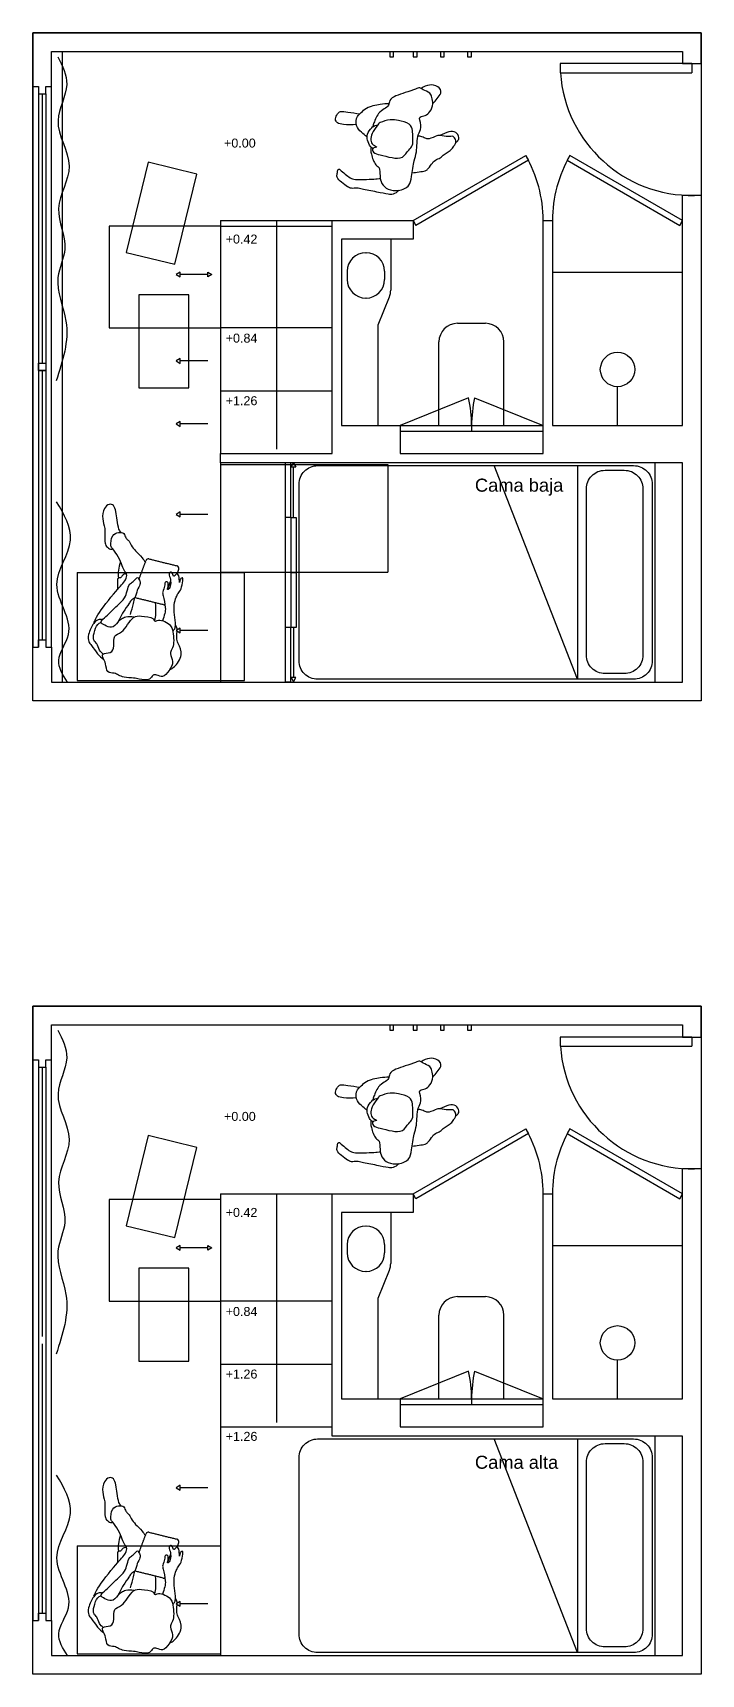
# Model space of a CAD drawing. Header units: millimetres. Extents: x 2.7 to 51.7, y -12.6 to 38.4.
# Drawn here: x 41 to 44.65, y 2.37 to 11.34 of the extents above; entities that cross this region are included whole.
import ezdxf

# ---------------------------------------------------------------- set-up
doc = ezdxf.new("R2010")
doc.units = ezdxf.units.MM
for name, color, linetype in [('discontinua', 2, 'Continuous'), ('fina', 6, 'Continuous'), ('mobiliario', 5, 'Continuous'), ('muro', 7, 'Continuous'), ('puerta', 9, 'Continuous'), ('ventanas', 6, 'Continuous')]:
    doc.layers.add(name, color=color, linetype=linetype)
doc.layers.add('outline', color=3, linetype='Continuous', true_color=0x00ff00)
doc.styles.get("Standard").update_dxf_attribs({"font": 'arial.ttf'})

# ---------------------------------------------------------------- blocks, each defined once
blk = doc.blocks.new('pa37-20')
for points, knots in [([(5.4613, 2.6905), (5.4588, 2.6953), (5.4516, 2.704), (5.4351, 2.7147), (5.3863, 2.6929), (5.4028, 2.6441), (5.4159, 2.6095)], [0, 0, 0, 0, 0.530977, 1.103494, 1.806114, 3.266375, 3.266375, 3.266375, 3.266375]), ([(5.6038, 2.4445), (5.6033, 2.4569), (5.6015, 2.4801), (5.6, 2.5156), (5.5929, 2.5298), (5.5654, 2.5514), (5.5438, 2.5722), (5.538, 2.6023), (5.5224, 2.618), (5.5085, 2.6399), (5.5, 2.6634), (5.4779, 2.6784), (5.4655, 2.6909), (5.4447, 2.6938), (5.4214, 2.6808), (5.429, 2.6528), (5.4151, 2.6106), (5.4142, 2.5943), (5.4319, 2.5496), (5.4267, 2.534), (5.4139, 2.5124), (5.4101, 2.4985), (5.4084, 2.4913)], [0, 0, 0, 0, 0.854579, 1.670151, 2.218566, 3.032579, 3.810731, 4.561342, 5.214624, 5.923293, 6.622359, 7.333103, 7.916022, 8.537638, 9.18843, 9.910711, 10.826152, 11.42532, 12.365247, 12.933904, 13.619726, 14.279259, 14.279259, 14.279259, 14.279259]), ([(5.2411, 2.5857), (5.2328, 2.5945), (5.2148, 2.6106), (5.1805, 2.6444), (5.1308, 2.6052), (5.1386, 2.559), (5.1552, 2.529)], [0, 0, 0, 0, 0.844854, 1.823434, 3.550266, 7.811419, 7.811419, 7.811419, 7.811419]), ([(5.4471, 2.2342), (5.4601, 2.2323), (5.4847, 2.23), (5.5483, 2.249), (5.5603, 2.2741), (5.6071, 2.2694), (5.6489, 2.2737), (5.6862, 2.3055), (5.6964, 2.3607), (5.6853, 2.3968), (5.6717, 2.4261), (5.623, 2.4413), (5.5365, 2.4585), (5.4974, 2.4802), (5.3982, 2.4857), (5.3711, 2.5191), (5.3159, 2.5051), (5.306, 2.5107), (5.3034, 2.5416), (5.2853, 2.5682), (5.244, 2.5907), (5.2084, 2.5815), (5.1814, 2.5773), (5.1645, 2.5385), (5.1476, 2.522), (5.1575, 2.4976), (5.171, 2.4405), (5.182, 2.3926), (5.2017, 2.3502), (5.2343, 2.3515), (5.2495, 2.3209), (5.2665, 2.2867), (5.3247, 2.2573), (5.3351, 2.2544), (5.3403, 2.2529)], [0, 0, 0, 0, 0.878526, 1.983052, 2.668594, 3.576977, 4.494325, 5.436724, 6.464139, 7.322043, 8.068914, 9.053336, 10.359008, 11.34251, 12.68815, 13.591117, 14.579165, 14.991942, 15.73124, 16.535933, 17.467738, 18.302186, 19.006563, 19.892178, 20.538354, 21.205905, 22.282822, 23.306498, 24.204985, 24.928319, 25.693581, 26.584189, 27.685053, 28.25357, 28.25357, 28.25357, 28.25357]), ([(5.4581, 2.4567), (5.4672, 2.4522), (5.4786, 2.4333), (5.5258, 2.4025), (5.5152, 2.3414), (5.4942, 2.2827), (5.4822, 2.2448), (5.4505, 2.2371), (5.4531, 2.278), (5.4384, 2.2409), (5.4093, 2.2347), (5.3752, 2.2436), (5.3357, 2.2773), (5.3176, 2.2925), (5.3073, 2.3528), (5.3161, 2.3918), (5.3357, 2.4554), (5.3768, 2.4663), (5.4153, 2.4624), (5.4474, 2.462), (5.4581, 2.4567)], [0, 0, 0, 0, 0.78266, 1.773931, 2.824667, 3.959509, 4.827453, 5.461026, 6.103744, 6.763895, 7.518243, 8.350507, 9.343331, 10.03084, 11.076566, 12.012515, 13.10656, 13.962921, 14.8517, 15.761392, 15.761392, 15.761392, 15.761392]), ([(5.3912, 2.2178), (5.3831, 2.2077), (5.3641, 2.1903), (5.3284, 2.1588), (5.2752, 2.1707), (5.2597, 2.1987), (5.2304, 2.2258), (5.2204, 2.3041), (5.2208, 2.3344), (5.222, 2.3502)], [0, 0, 0, 0, 0.875052, 1.817743, 2.783656, 3.550392, 4.417452, 5.637569, 6.606274, 6.606274, 6.606274, 6.606274]), ([(5.6924, 2.365), (5.7011, 2.3562), (5.7138, 2.3324), (5.7095, 2.3039), (5.6907, 2.2473), (5.6716, 2.1694), (5.6603, 2.1441), (5.6637, 2.1113), (5.6505, 2.0916), (5.6257, 2.0615), (5.5966, 2.0363), (5.5757, 2.0418), (5.5638, 2.0445), (5.5458, 2.0515), (5.571, 2.0721), (5.5936, 2.0967), (5.6145, 2.1225), (5.6171, 2.1572), (5.6225, 2.2557), (5.6204, 2.2659), (5.6198, 2.2714)], [0, 0, 0, 0, 0.855096, 1.584154, 2.680987, 3.940833, 4.683364, 5.44585, 6.116297, 7.004064, 7.8547, 8.462276, 8.977049, 9.465855, 10.157779, 11.013903, 11.78012, 12.640313, 14.013981, 14.58357, 14.58357, 14.58357, 14.58357]), ([(5.456, 2.2445), (5.4524, 2.2395), (5.4445, 2.229), (5.4094, 2.218), (5.377, 2.2158), (5.3427, 2.2451), (5.334, 2.2657), (5.3319, 2.276), (5.3315, 2.2809)], [0, 0, 0, 0, 0.601406, 1.431512, 2.229771, 3.14172, 3.801676, 4.338576, 4.338576, 4.338576, 4.338576]), ([(5.3198, 2.1655), (5.322, 2.1429), (5.3157, 2.0991), (5.3071, 2.0634), (5.2809, 2.052), (5.2546, 2.0688), (5.2395, 2.0862), (5.2516, 2.1277), (5.2591, 2.1678), (5.2651, 2.1886)], [0, 0, 0, 0, 1.158068, 1.981066, 2.652577, 3.409081, 4.041501, 4.922935, 6.052784, 6.052784, 6.052784, 6.052784])]:
    blk.add_open_spline(points, degree=3, knots=knots)
blk = doc.blocks.new('pa16-12')
blk.add_lwpolyline([(3.3384, 2.1274), (3.3437, 2.1755)])
for centre, start, end in [((3.3461, 2.2491), 90.39725, 138.80109), ((3.5019, 2.2502), 87.49589, 90.39725), ((3.3243, 2.0538), 173.63241, 270.39725), ((3.4801, 2.0549), 270.39725, 353.63241)]:
    blk.add_arc(centre, 0.0129, start, end)
for points, knots in [([(3.2848, 2.6373), (3.2746, 2.638), (3.2478, 2.6462), (3.2253, 2.5959), (3.2111, 2.5448), (3.2493, 2.5105), (3.2388, 2.4824), (3.2374, 2.4442), (3.2551, 2.4011), (3.2685, 2.3543), (3.3504, 2.3395), (3.3659, 2.3646), (3.3798, 2.339), (3.4453, 2.3509), (3.4909, 2.3581), (3.5161, 2.4673), (3.5684, 2.4849), (3.542, 2.5421), (3.5498, 2.5871), (3.6024, 2.5937), (3.5869, 2.6242), (3.5641, 2.6437), (3.5512, 2.6947), (3.5083, 2.6811), (3.4839, 2.6889), (3.4532, 2.6952), (3.4002, 2.6821), (3.374, 2.6821), (3.3114, 2.6773), (3.308, 2.6397), (3.2928, 2.6368), (3.2848, 2.6373)], [0, 0, 0, 0, 0.405712, 0.906361, 1.423809, 1.895931, 2.264501, 2.70468, 3.195372, 3.684626, 4.298346, 4.611806, 4.9179, 5.485852, 5.963982, 6.68928, 7.161723, 7.68246, 8.140812, 8.59163, 8.931694, 9.347019, 9.820067, 10.250398, 10.613612, 11.016443, 11.536915, 11.934658, 12.467608, 12.857556, 13.180241, 13.180241, 13.180241, 13.180241]), ([(3.2257, 2.5928), (3.2173, 2.5862), (3.2007, 2.5723), (3.1714, 2.4987), (3.2126, 2.4457), (3.2315, 2.428), (3.2369, 2.3669), (3.2493, 2.3568), (3.2544, 2.3512)], [0, 0, 0, 0, 0.40726, 1.019428, 1.579499, 1.954685, 2.495401, 2.840367, 2.840367, 2.840367, 2.840367]), ([(3.6416, 2.4209), (3.6495, 2.4212), (3.6669, 2.4254), (3.6861, 2.4509), (3.699, 2.515), (3.6871, 2.5552), (3.6633, 2.5691), (3.6221, 2.6084), (3.596, 2.6207), (3.5824, 2.6267)], [0, 0, 0, 0, 0.35159, 0.747463, 1.330556, 1.778785, 2.147751, 2.68505, 3.167018, 3.167018, 3.167018, 3.167018]), ([(3.5931, 2.5997), (3.6017, 2.5953), (3.6193, 2.5862), (3.6357, 2.5512), (3.6629, 2.5442), (3.6707, 2.502), (3.6644, 2.4504), (3.6514, 2.4414), (3.646, 2.4372)], [0, 0, 0, 0, 0.38837, 0.821079, 1.173465, 1.628546, 2.142208, 2.468887, 2.468887, 2.468887, 2.468887]), ([(3.2594, 2.3866), (3.2564, 2.3818), (3.2517, 2.3701), (3.2531, 2.3498), (3.2732, 2.2982), (3.2898, 2.2503), (3.2883, 2.2048), (3.2823, 2.1836), (3.2699, 2.1557), (3.2742, 2.115), (3.2779, 2.0923), (3.2928, 2.1044), (3.2867, 2.1386), (3.2966, 2.097), (3.3148, 2.0735), (3.321, 2.0933), (3.3297, 2.1042), (3.3396, 2.0776), (3.3615, 2.0864), (3.3473, 2.1072), (3.3326, 2.1372), (3.3316, 2.1683), (3.3466, 2.1845), (3.3413, 2.1509), (3.3535, 2.1339), (3.3698, 2.143), (3.3582, 2.1631), (3.3677, 2.1963), (3.357, 2.2157), (3.3268, 2.274), (3.3249, 2.3045), (3.3253, 2.3333), (3.3277, 2.3468)], [0, 0, 0, 0, 0.298808, 0.617233, 1.149257, 1.679993, 2.153927, 2.487767, 2.880256, 3.354362, 3.643338, 3.899209, 4.217291, 4.598509, 4.95071, 5.225697, 5.437844, 5.766591, 6.03418, 6.353488, 6.785507, 7.189145, 7.422751, 7.784297, 8.091992, 8.335144, 8.655038, 9.063387, 9.40722, 9.980878, 10.393174, 10.855442, 10.855442, 10.855442, 10.855442]), ([(3.4807, 2.3665), (3.4952, 2.3663), (3.5243, 2.3739), (3.5439, 2.3927), (3.5544, 2.4059), (3.5586, 2.4129)], [0, 0, 0, 0, 0.475729, 0.848527, 1.205217, 1.205217, 1.205217, 1.205217]), ([(3.646, 2.4372), (3.6434, 2.4425), (3.6208, 2.4474), (3.5808, 2.4567), (3.554, 2.4116), (3.5477, 2.354), (3.5237, 2.3046), (3.5207, 2.2823), (3.4958, 2.2641), (3.503, 2.2208), (3.4904, 2.1893), (3.4968, 2.1691), (3.5061, 2.1622), (3.5165, 2.1451), (3.5301, 2.1847), (3.5512, 2.1964), (3.5507, 2.2391), (3.5525, 2.2807), (3.5834, 2.3259), (3.6309, 2.4049), (3.6488, 2.4314), (3.646, 2.4372)], [0, 0, 0, 0, 0.363536, 0.807719, 1.286708, 1.852209, 2.37979, 2.710809, 3.077918, 3.54147, 3.962886, 4.272159, 4.525853, 4.767508, 5.172625, 5.528893, 5.976262, 6.437195, 6.972244, 7.684082, 8.0839, 8.0839, 8.0839, 8.0839]), ([(3.6816, 2.4491), (3.6792, 2.4334), (3.677, 2.4017), (3.6116, 2.2536), (3.5721, 2.1877), (3.5723, 2.1509), (3.5903, 2.1399), (3.6109, 2.112), (3.6402, 2.0721), (3.6838, 2.0363), (3.6981, 2.0269), (3.7085, 1.9647), (3.6751, 1.9426), (3.6414, 1.9373), (3.6307, 1.9661), (3.6108, 1.9705), (3.5911, 1.9959), (3.5599, 2.02), (3.5245, 2.038), (3.5019, 2.0574), (3.4942, 2.0648)], [0, 0, 0, 0, 0.498322, 1.411264, 2.060798, 2.449287, 2.758784, 3.174712, 3.700665, 4.230435, 4.530183, 5.0629, 5.499299, 5.88564, 6.246765, 6.556855, 6.95539, 7.408295, 7.917027, 8.193407, 8.193407, 8.193407, 8.193407]), ([(3.3685, 2.357), (3.3685, 2.3435), (3.3692, 2.3208), (3.3803, 2.281), (3.3878, 2.2623)], [0, 0, 0, 0, 0.4593168, 0.9213239, 0.9213239, 0.9213239, 0.9213239]), ([(3.5033, 2.3565), (3.5023, 2.3361), (3.5017, 2.2952), (3.5021, 2.2737), (3.5024, 2.2629)], [0, 0, 0, 0, 0.5647922, 0.97475, 0.97475, 0.97475, 0.97475]), ([(3.5778, 2.1494), (3.5848, 2.1525), (3.5986, 2.1606), (3.6011, 2.1813), (3.6186, 2.1786), (3.614, 2.2038), (3.6112, 2.2103), (3.6029, 2.2423)], [0, 0, 0, 0, 0.345993, 0.644075, 0.881336, 1.204703, 1.458759, 1.458759, 1.458759, 1.458759]), ([(3.6241, 2.0945), (3.6262, 2.1102), (3.6262, 2.1424), (3.6191, 2.1694), (3.6142, 2.1823)], [0, 0, 0, 0, 0.4976407, 0.9618611, 0.9618611, 0.9618611, 0.9618611]), ([(3.6605, 1.9412), (3.6663, 1.9368), (3.6791, 1.9276), (3.6964, 1.8806), (3.7144, 1.841), (3.7325, 1.807), (3.7637, 1.8068), (3.7838, 1.8381), (3.7789, 1.8974), (3.7466, 1.9387), (3.7348, 2.0098), (3.722, 2.0344), (3.693, 2.044), (3.6858, 2.0396), (3.6825, 2.0379)], [0, 0, 0, 0, 0.337007, 0.83789, 1.332249, 1.758132, 2.112346, 2.524177, 3.062632, 3.595305, 4.197566, 4.572878, 4.94399, 5.186122, 5.186122, 5.186122, 5.186122])]:
    blk.add_open_spline(points, degree=3, knots=knots)
for points in [[(3.3461, 2.262), (3.424, 2.2626), (3.5018, 2.2631)], [(3.5051, 2.1621), (3.499, 2.1078), (3.4929, 2.0534)], [(3.3115, 2.0552), (3.313, 2.0682), (3.3144, 2.0811)], [(3.4802, 2.042), (3.4023, 2.0414), (3.3244, 2.0409)]]:
    blk.add_open_spline(points, degree=2)

msp = doc.modelspace()

# ---------------------------------------------------------------- linework, layer by layer
at = {"layer": 'discontinua', "ltscale": 0.001}
for p, q in [((41.1625, 11.2412), (41.1625, 7.7942)), ((42.0285, 10.3171), (42.0285, 9.0448)), ((42.0285, 10.3171), (42.6376, 10.3171)), ((42.333, 10.3171), (42.333, 9.0671)), ((42.0285, 10.2867), (41.4194, 10.2867)), ((41.4194, 10.2867), (41.4194, 9.7305)), ((42.0285, 10.2867), (42.6376, 10.2867)), ((41.808, 10.0353), (41.7857, 10.0221)), ((41.7857, 10.0221), (41.808, 10.0092)), ((41.808, 10.0221), (41.808, 10.0353)), ((41.958, 10.0221), (41.808, 10.0221)), ((41.808, 10.0092), (41.808, 10.0221)), ((41.958, 10.0221), (41.958, 10.0353)), ((41.958, 10.0353), (41.9803, 10.0221)), ((41.9803, 10.0221), (41.958, 10.0092)), ((41.958, 10.0092), (41.958, 10.0221)), ((41.4194, 9.7305), (42.0285, 9.7305)), ((42.6376, 9.7305), (42.0285, 9.7305)), ((41.808, 9.5628), (41.7857, 9.5496)), ((41.7857, 9.5496), (41.808, 9.5367)), ((41.808, 9.5496), (41.808, 9.5628)), ((41.958, 9.5496), (41.808, 9.5496)), ((41.808, 9.5367), (41.808, 9.5496)), ((42.6376, 9.3853), (42.0285, 9.3853)), ((41.808, 9.2185), (41.7857, 9.2053)), ((41.7857, 9.2053), (41.808, 9.1925)), ((41.808, 9.2053), (41.808, 9.2185)), ((41.958, 9.2053), (41.808, 9.2053)), ((41.808, 9.1925), (41.808, 9.2053)), ((42.0285, 8.994), (42.0285, 7.7942)), ((42.0285, 8.9848), (42.9421, 8.9848)), ((42.9421, 8.9848), (42.9421, 8.3951)), ((41.808, 8.7246), (41.7857, 8.7114)), ((41.7857, 8.7114), (41.808, 8.6985)), ((41.808, 8.7114), (41.808, 8.7246)), ((41.958, 8.7114), (41.808, 8.7114)), ((41.808, 8.6985), (41.808, 8.7114)), ((41.2449, 8.3931), (42.1586, 8.3931)), ((41.2449, 8.3931), (41.2449, 7.8034)), ((42.0285, 8.3951), (42.9421, 8.3951)), ((42.1586, 7.8034), (42.1586, 8.3931)), ((41.808, 8.0901), (41.7857, 8.0769)), ((41.7857, 8.0769), (41.808, 8.064)), ((41.808, 8.0769), (41.808, 8.0901)), ((41.958, 8.0769), (41.808, 8.0769)), ((41.808, 8.064), (41.808, 8.0769)), ((41.2449, 7.8034), (42.1586, 7.8034)), ((42.0285, 4.9683), (41.4194, 4.9683)), ((41.4194, 4.9683), (41.4194, 4.4121)), ((41.808, 4.7169), (41.7857, 4.7037)), ((41.7857, 4.7037), (41.808, 4.6909)), ((41.808, 4.7037), (41.808, 4.7169)), ((41.958, 4.7037), (41.808, 4.7037)), ((41.808, 4.6909), (41.808, 4.7037)), ((41.958, 4.7037), (41.958, 4.7169)), ((41.958, 4.7169), (41.9803, 4.7037)), ((41.9803, 4.7037), (41.958, 4.6909)), ((41.958, 4.6909), (41.958, 4.7037)), ((41.4194, 4.4121), (42.0285, 4.4121)), ((41.808, 3.4062), (41.7857, 3.393)), ((41.7857, 3.393), (41.808, 3.3802)), ((41.808, 3.393), (41.808, 3.4062)), ((41.958, 3.393), (41.808, 3.393)), ((41.808, 3.3802), (41.808, 3.393)), ((41.808, 2.7717), (41.7857, 2.7585)), ((41.7857, 2.7585), (41.808, 2.7457)), ((41.808, 2.7585), (41.808, 2.7717)), ((41.958, 2.7585), (41.808, 2.7585)), ((41.808, 2.7457), (41.808, 2.7585))]:
    msp.add_line(p, q, dxfattribs=at)
at = {"layer": 'discontinua', "ltscale": 0.01}
for p, q in [((43.383, 9.3488), (43.0085, 9.1971)), ((43.4158, 9.3488), (43.7902, 9.1971)), ((43.383, 4.0304), (43.0085, 3.8787)), ((43.4158, 4.0304), (43.7902, 3.8787))]:
    msp.add_line(p, q, dxfattribs=at)
at = {"layer": 'discontinua', "ltscale": 0.001}
for points in [[(41.8987, 10.5711), (41.6325, 10.6362), (41.512, 10.1431), (41.7782, 10.0781), (41.8987, 10.5711)], [(41.8554, 9.9107), (41.5813, 9.9107), (41.5813, 9.4031), (41.8554, 9.4031), (41.8554, 9.9107)], [(41.8987, 5.2528), (41.6325, 5.3179), (41.512, 4.8248), (41.7782, 4.7597), (41.8987, 5.2528)], [(41.8554, 4.5924), (41.5813, 4.5924), (41.5813, 4.0848), (41.8554, 4.0848), (41.8554, 4.5924)]]:
    msp.add_lwpolyline(points, dxfattribs=at)
at = {"layer": 'discontinua', "ltscale": 0.01}
for centre, radius, start, end in [((44.6024, 11.1742), 0.7198, 184.04396, 271.1786), ((43.0796, 10.3171), 0.7106, 0, 30), ((44.5516, 10.3171), 0.7106, 150, 180), ((42.6888, 9.1971), 0.7106, 0, 12.32357), ((44.11, 9.1971), 0.7106, 167.67643, 180), ((44.6024, 5.8558), 0.7198, 184.04396, 271.1786), ((43.0796, 4.9987), 0.7106, 0, 30), ((44.5516, 4.9987), 0.7106, 150, 180), ((42.6888, 3.8787), 0.7106, 0, 12.32357), ((44.11, 3.8787), 0.7106, 167.67643, 180)]:
    msp.add_arc(centre, radius, start, end, dxfattribs=at)
at = {"layer": 'fina'}
for points in [[(41.1397, 11.2118), (41.1882, 11.0612), (41.1406, 10.8635), (41.2013, 10.6138), (41.1438, 10.3819), (41.1777, 10.1624), (41.14, 10.006), (41.1841, 9.7667), (41.131, 9.4415)], [(41.1929, 7.7942), (41.1442, 7.9135), (41.1977, 8.055), (41.1348, 8.3281), (41.2093, 8.5713), (41.1327, 8.7808)]]:
    msp.add_spline(points, degree=3, dxfattribs=at)
at = {"layer": 'mobiliario'}
for p, q in [((42.9531, 11.2412), (42.9531, 11.2107)), ((42.9531, 11.2107), (42.9734, 11.2107)), ((42.9734, 11.2107), (42.9734, 11.2412)), ((43.0811, 11.2412), (43.0811, 11.2107)), ((43.0811, 11.2107), (43.1014, 11.2107)), ((43.1014, 11.2107), (43.1014, 11.2412)), ((43.2294, 11.2412), (43.2294, 11.2107)), ((43.2294, 11.2107), (43.2497, 11.2107)), ((43.2497, 11.2107), (43.2497, 11.2412)), ((43.3778, 11.2412), (43.3778, 11.2107)), ((43.3778, 11.2107), (43.3981, 11.2107)), ((43.3981, 11.2107), (43.3981, 11.2412)), ((42.8213, 10.1412), (42.823, 10.1412)), ((42.9578, 10.2156), (42.9578, 9.9373)), ((42.7197, 10.0397), (42.7197, 9.9947)), ((42.9245, 10.0397), (42.9245, 9.9947)), ((44.5516, 10.0329), (43.841, 10.0329)), ((42.823, 9.8932), (42.8213, 9.8932)), ((42.9501, 9.8987), (42.8867, 9.7446)), ((42.8867, 9.7446), (42.8867, 9.1971)), ((43.3222, 9.7554), (43.4745, 9.7554)), ((43.2207, 9.1971), (43.2207, 9.6539)), ((43.576, 9.1971), (43.576, 9.6539)), ((44.1963, 9.1971), (44.1963, 9.4092)), ((43.0085, 9.1971), (43.7902, 9.1971)), ((43.0085, 9.1666), (43.7902, 9.1666)), ((43.3994, 9.1971), (43.3994, 9.1666)), ((42.3808, 8.994), (42.3808, 7.7942)), ((42.4141, 8.9687), (42.4273, 8.991)), ((42.4273, 8.9687), (42.4141, 8.9687)), ((42.4273, 8.991), (42.4401, 8.9687)), ((42.4273, 8.6926), (42.4273, 8.9687)), ((42.4401, 8.9687), (42.4273, 8.9687)), ((43.9786, 7.8104), (43.5228, 8.9779)), ((43.9786, 8.9779), (43.9786, 7.8104)), ((44.3993, 8.994), (44.3993, 7.7942)), ((42.4273, 8.0957), (42.4273, 7.8195)), ((42.4273, 7.8195), (42.4141, 7.8195)), ((42.4141, 7.8195), (42.4273, 7.7972)), ((42.4273, 7.7972), (42.4401, 7.8195)), ((42.4401, 7.8195), (42.4273, 7.8195)), ((42.9531, 5.9228), (42.9531, 5.8923)), ((42.9734, 5.8923), (42.9734, 5.9228)), ((43.0811, 5.9228), (43.0811, 5.8923)), ((43.1014, 5.8923), (43.1014, 5.9228)), ((43.2294, 5.9228), (43.2294, 5.8923)), ((43.2497, 5.8923), (43.2497, 5.9228)), ((43.3778, 5.9228), (43.3778, 5.8923)), ((43.3981, 5.8923), (43.3981, 5.9228)), ((42.9531, 5.8923), (42.9734, 5.8923)), ((43.0811, 5.8923), (43.1014, 5.8923)), ((43.2294, 5.8923), (43.2497, 5.8923)), ((43.3778, 5.8923), (43.3981, 5.8923)), ((42.0285, 4.9987), (42.6376, 4.9987)), ((42.0285, 4.9987), (42.0285, 2.4758)), ((42.333, 4.9987), (42.333, 3.7487)), ((42.9578, 4.8972), (42.9578, 4.6189)), ((42.7197, 4.7214), (42.7197, 4.6763)), ((42.9245, 4.7214), (42.9245, 4.6763)), ((44.5516, 4.7145), (43.841, 4.7145)), ((42.823, 4.5748), (42.8213, 4.5748)), ((42.9501, 4.5803), (42.8867, 4.4262)), ((42.6376, 4.4121), (42.0285, 4.4121)), ((42.8867, 4.4262), (42.8867, 3.8787)), ((43.3222, 4.4371), (43.4745, 4.4371)), ((43.2207, 3.8787), (43.2207, 4.3356)), ((43.576, 3.8787), (43.576, 4.3356)), ((42.6376, 4.0669), (42.0285, 4.0669)), ((44.1963, 3.8787), (44.1963, 4.0908)), ((43.0085, 3.8787), (43.7902, 3.8787)), ((43.3994, 3.8787), (43.3994, 3.8483)), ((43.0085, 3.8483), (43.7902, 3.8483)), ((42.0285, 3.7264), (42.6376, 3.7264)), ((43.9786, 2.492), (43.5228, 3.6595)), ((43.9786, 3.6595), (43.9786, 2.492)), ((44.3993, 3.6757), (44.3993, 2.4758)), ((41.2449, 3.0747), (42.0285, 3.0747)), ((41.2449, 3.0747), (41.2449, 2.4851))]:
    msp.add_line(p, q, dxfattribs=at)
for points in [[(42.3808, 8.9925), (42.3808, 8.6956), (42.4113, 8.6956), (42.4113, 8.9925)], [(42.4121, 8.6926), (42.4121, 8.3956), (42.4425, 8.3956), (42.4425, 8.6926)], [(42.4121, 8.3926), (42.4121, 8.0957), (42.4425, 8.0957), (42.4425, 8.3926)], [(42.3808, 8.0926), (42.3808, 7.7957), (42.4113, 7.7957), (42.4113, 8.0926)]]:
    msp.add_lwpolyline(points, close=True, dxfattribs=at)
for points in [[(42.5587, 8.9779), (44.2845, 8.9779, -0.414214), (44.386, 8.8763), (44.386, 7.9119, -0.414214), (44.2845, 7.8104), (42.5587, 7.8104, -0.414214), (42.4572, 7.9119), (42.4572, 8.8763, -0.414214)], [(44.1281, 8.9526), (44.2334, 8.9526, -0.414214), (44.3349, 8.8511), (44.3349, 7.9427, -0.414214), (44.2334, 7.8412), (44.1281, 7.8412, -0.414214), (44.0266, 7.9427), (44.0266, 8.8511, -0.414214)], [(42.5587, 3.6595), (44.2845, 3.6595, -0.414214), (44.386, 3.558), (44.386, 2.5935, -0.414214), (44.2845, 2.492), (42.5587, 2.492, -0.414214), (42.4572, 2.5935), (42.4572, 3.558, -0.414214)], [(44.1281, 3.6342), (44.2334, 3.6342, -0.414214), (44.3349, 3.5327), (44.3349, 2.6244, -0.414214), (44.2334, 2.5229), (44.1281, 2.5229, -0.414214), (44.0266, 2.6244), (44.0266, 3.5327, -0.414214)]]:
    msp.add_lwpolyline(points, format="xyb", close=True, dxfattribs=at)
for centre in [(44.1963, 9.5031), (44.1963, 4.1847)]:
    msp.add_circle(centre, 0.0939, dxfattribs=at)
for centre, start, end in [((42.8213, 10.0397), 90, 180), ((42.823, 10.0397), 0, 90), ((42.8213, 9.9947), 180, 270), ((42.823, 9.9947), 270, 0), ((42.8563, 9.9373), 337.62355, 0), ((43.3222, 9.6539), 90, 180), ((43.4745, 9.6539), 0, 90), ((42.8213, 4.7214), 90, 180), ((42.823, 4.7214), 0, 90), ((42.8213, 4.6763), 180, 270), ((42.823, 4.6763), 270, 0), ((42.8563, 4.6189), 337.62355, 0), ((43.3222, 4.3356), 90, 180), ((43.4745, 4.3356), 0, 90)]:
    msp.add_arc(centre, 0.1015, start, end, dxfattribs=at)
for points in [[(41.1397, 5.8934), (41.1882, 5.7428), (41.1406, 5.5451), (41.2013, 5.2954), (41.1438, 5.0635), (41.1777, 4.8441), (41.14, 4.6876), (41.1841, 4.4484), (41.131, 4.1232)], [(41.1929, 2.4758), (41.1442, 2.5951), (41.1977, 2.7367), (41.1348, 3.0097), (41.2093, 3.2529), (41.1327, 3.4624)]]:
    msp.add_spline(points, degree=3, dxfattribs=at)
at = {"layer": 'muro'}
for p, q in [((44.5516, 10.1908), (44.5516, 10.322)), ((42.0285, 4.9987), (42.0285, 3.7264)), ((44.5516, 4.8724), (44.5516, 5.0036))]:
    msp.add_line(p, q, dxfattribs=at)
at = {"layer": 'muro', "ltscale": 0.001}
msp.add_line((41.2449, 2.4851), (42.0285, 2.4851), dxfattribs=at)
at = {"layer": 'muro'}
for points in [[(41.1047, 11.0495), (41.1047, 11.2412), (44.5516, 11.2412), (44.5516, 11.1742), (44.6531, 11.1742), (44.6531, 11.3427), (44.4501, 11.3427), (41.2062, 11.3427), (41.0031, 11.3427), (41.0031, 11.0495), (41.0336, 11.0495), (41.0336, 11.0089), (41.0742, 11.0089), (41.0742, 11.0495)], [(44.6531, 7.8957), (44.6531, 7.6927), (44.4501, 7.6927), (41.2062, 7.6927), (41.0031, 7.6927), (41.0031, 7.9858), (41.0336, 7.9858), (41.0336, 8.0264), (41.0742, 8.0264), (41.0742, 7.9858), (41.1047, 7.9858), (41.1047, 7.7942), (44.5516, 7.7942), (44.5516, 8.994), (42.0285, 8.994), (42.0285, 9.0448), (42.6376, 9.0448), (42.6376, 10.3171), (43.0796, 10.3171), (43.0796, 10.2156), (42.6883, 10.2156), (42.6883, 9.1971), (43.0085, 9.1971), (43.0085, 9.0448), (43.7902, 9.0448), (43.7902, 10.2156), (43.7902, 10.3171), (43.841, 10.3171), (43.841, 9.1971), (44.5516, 9.1971), (44.5516, 10.4549), (44.6531, 10.4549)], [(41.1047, 5.7312), (41.1047, 5.9228), (44.5516, 5.9228), (44.5516, 5.8558), (44.6531, 5.8558), (44.6531, 6.0243), (44.4501, 6.0243), (41.2062, 6.0243), (41.0031, 6.0243), (41.0031, 5.7312), (41.0336, 5.7312), (41.0336, 5.6906), (41.0742, 5.6906), (41.0742, 5.7312)]]:
    msp.add_lwpolyline(points, close=True, dxfattribs=at)
at = {"layer": 'muro', "transparency": 33554687}
msp.add_lwpolyline([(41.2062, 2.3743), (41.0031, 2.3743), (41.0031, 2.6675), (41.0336, 2.6675), (41.0336, 2.7081), (41.0742, 2.7081), (41.0742, 2.6675), (41.1047, 2.6675), (41.1047, 2.4758), (44.5516, 2.4758), (44.5516, 3.6757), (42.6376, 3.6757), (42.6376, 4.9987), (43.0796, 4.9987), (43.0796, 4.8972), (42.6883, 4.8972), (42.6883, 3.8787), (43.0085, 3.8787), (43.0085, 3.7264), (43.7902, 3.7264), (43.7902, 4.8972), (43.7902, 4.9987), (43.841, 4.9987), (43.841, 3.8787), (44.5516, 3.8787), (44.5516, 5.1366), (44.6531, 5.1366), (44.6531, 2.5774), (44.6531, 2.3743), (44.4501, 2.3743)], close=True, dxfattribs=at)
at = {"layer": 'outline'}
for points in [[(41.0031, 11.3427), (44.6531, 11.3427), (44.6531, 7.6927), (41.0031, 7.6927)], [(41.0031, 6.0243), (44.6531, 6.0243), (44.6531, 2.3743), (41.0031, 2.3743)]]:
    msp.add_lwpolyline(points, close=True, dxfattribs=at)
at = {"layer": 'puerta'}
for p, q in [((44.6024, 11.1742), (43.8826, 11.1742)), ((43.8826, 11.1742), (43.8826, 11.1234)), ((43.8826, 11.1234), (44.6024, 11.1234)), ((44.6024, 11.1742), (44.6024, 11.1234)), ((43.0796, 10.3171), (43.695, 10.6724)), ((43.695, 10.6724), (43.7103, 10.646)), ((43.9362, 10.6724), (43.921, 10.646)), ((44.5516, 10.3171), (43.9362, 10.6724)), ((43.7103, 10.646), (43.0948, 10.2907)), ((43.921, 10.646), (44.5364, 10.2907)), ((43.0796, 10.3171), (43.0948, 10.2907)), ((44.5364, 10.2907), (44.5516, 10.3171)), ((44.6024, 5.8558), (43.8826, 5.8558)), ((43.8826, 5.8558), (43.8826, 5.8051)), ((44.6024, 5.8558), (44.6024, 5.8051)), ((43.8826, 5.8051), (44.6024, 5.8051)), ((43.0796, 4.9987), (43.695, 5.3541)), ((43.7103, 5.3277), (43.0948, 4.9724)), ((43.695, 5.3541), (43.7103, 5.3277)), ((43.9362, 5.3541), (43.921, 5.3277)), ((43.921, 5.3277), (44.5364, 4.9724)), ((44.5516, 4.9987), (43.9362, 5.3541)), ((43.0948, 4.9724), (43.0796, 4.9987)), ((44.5364, 4.9724), (44.5516, 4.9987))]:
    msp.add_line(p, q, dxfattribs=at)
at = {"layer": 'ventanas'}
for p, q in [((41.0031, 11.0495), (41.0031, 7.9858)), ((41.1047, 7.9858), (41.1047, 11.0495)), ((41.0336, 11.0089), (41.0336, 7.9858)), ((41.0539, 11.0089), (41.0539, 9.538)), ((41.0742, 11.0089), (41.0742, 7.9858)), ((41.0336, 9.538), (41.0742, 9.538)), ((41.0336, 9.4974), (41.0742, 9.4974)), ((41.0539, 9.4974), (41.0539, 8.0264)), ((41.0031, 5.7312), (41.0031, 2.6675)), ((41.0336, 5.6906), (41.0336, 2.6675)), ((41.0539, 5.6906), (41.0539, 4.2196)), ((41.0742, 5.6906), (41.0742, 2.6675)), ((41.1047, 2.6675), (41.1047, 5.7312)), ((41.0539, 4.179), (41.0539, 2.7081))]:
    msp.add_line(p, q, dxfattribs=at)
msp.add_lwpolyline([(41.0336, 9.538), (41.0742, 9.538), (41.0742, 9.4974), (41.0336, 9.4974), (41.0336, 9.538)], dxfattribs=at)

# ---------------------------------------------------------------- block references
at = {"layer": 'fina', "xscale": 1.015186071090795, "yscale": 1.015186071090795, "zscale": 1.015186071090795}
for name, p, rotation in [('pa37-20', (40.1445, 16.0491), 274.606071387353), ('pa16-12', (45.5721, 9.6065), 165.7317870221481), ('pa37-20', (40.1445, 10.7307), 274.606071387353), ('pa16-12', (45.5721, 4.2881), 165.7317870221481)]:
    msp.add_blockref(name, p, dxfattribs=dict(at, rotation=rotation))

# ---------------------------------------------------------------- texts
at = {"layer": 'fina'}
for s, width, gutter_width, insert, char_height, attachment_point in [('+0.00', 0.504829, 0.2454, (42.0471, 10.7649), 0.04908, 1), ('+0.42', 0.504829, 0.2454, (42.0562, 10.2402), 0.04908, 1), ('+0.84', 0.504829, 0.2454, (42.0562, 9.699), 0.04908, 1), ('+1.26', 0.504829, 0.2454, (42.0562, 9.357), 0.04908, 1), ('Cama baja', 0.70265, 0.3572, (43.4176, 8.8139), 0.07145, 7), ('+0.00', 0.504829, 0.2454, (42.0471, 5.4465), 0.04908, 1), ('+0.42', 0.504829, 0.2454, (42.0562, 4.9218), 0.04908, 1), ('+0.84', 0.504829, 0.2454, (42.0562, 4.3806), 0.04908, 1), ('+1.26', 0.504829, 0.2454, (42.0562, 4.0387), 0.04908, 1), ('+1.26', 0.504829, 0.2454, (42.0562, 3.6982), 0.04908, 1), ('Cama alta', 0.70265, 0.3572, (43.4176, 3.4955), 0.07145, 7)]:
    msp.add_mtext_dynamic_manual_height_columns(s, width=width, gutter_width=gutter_width, heights=[0], dxfattribs=dict(at, insert=insert, char_height=char_height, attachment_point=attachment_point))

doc.saveas('drawing.dxf')
